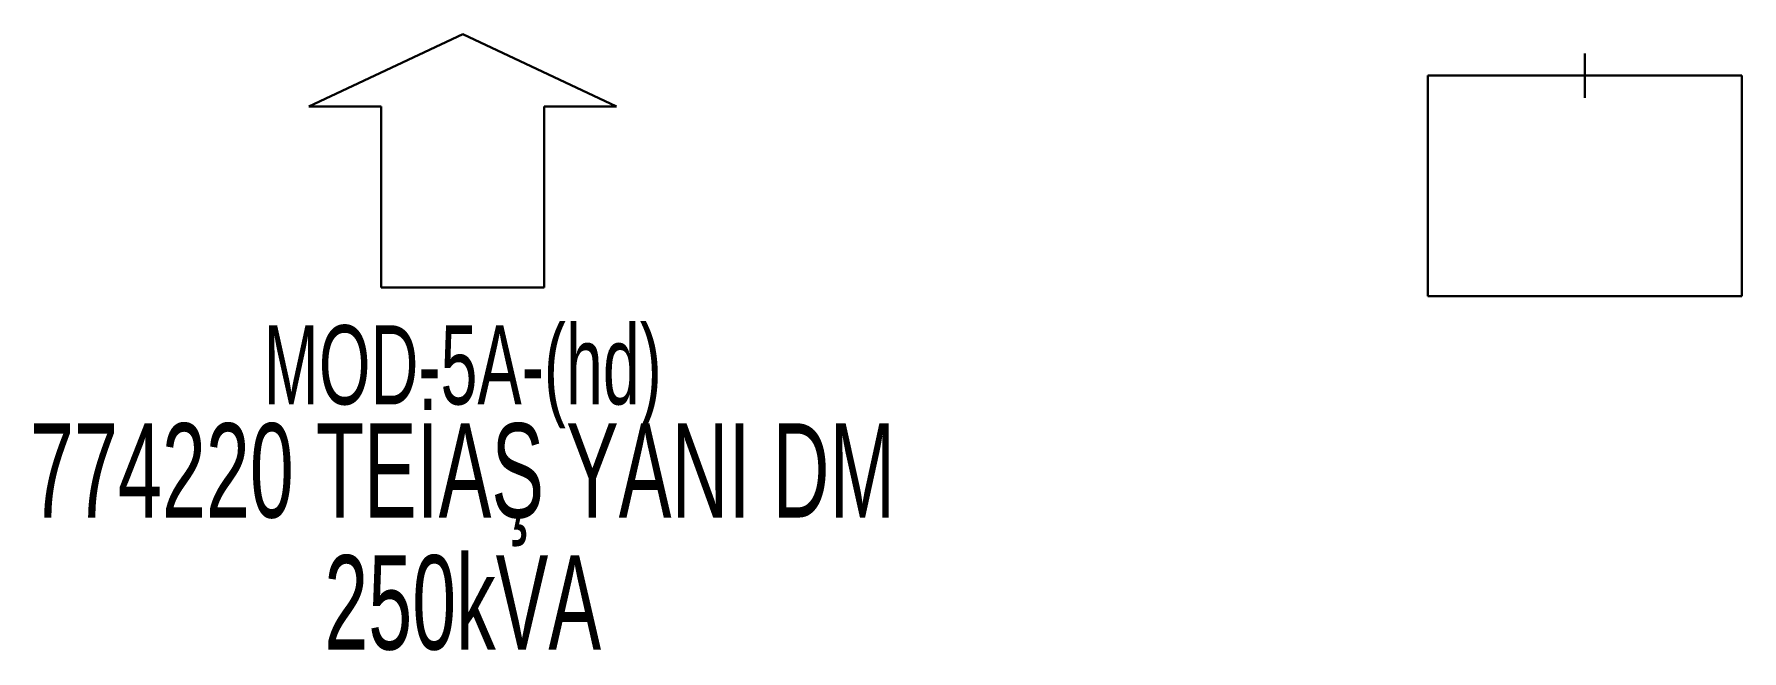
# Model space of a CAD drawing. Header units: millimetres. Extents: x 548145 to 551768, y 4050101 to 4056026.
# Drawn here: x 549266.9 to 549312.18, y 4050228.64 to 4050245 of the extents above; entities that cross this region are included whole.
import ezdxf
from ezdxf.enums import TextEntityAlignment as Align

# ---------------------------------------------------------------- set-up
doc = ezdxf.new("R2010")
doc.units = ezdxf.units.MM
doc.layers.add('TRAFO_MEVCUT', color=5, linetype='Continuous', lineweight=30)
doc.styles.get("Standard").update_dxf_attribs({"font": 'Arial'})

# ---------------------------------------------------------------- blocks, each defined once
blk = doc.blocks.new('MEV_BINA_KARE')
at = {"layer": 'TRAFO_MEVCUT', "linetype": 'Continuous'}
for p, q in [((0, 1.8), (0, 2.7)), ((-2.25, -2.25), (-2.25, 2.25)), ((-2.25, 2.25), (2.25, 2.25)), ((2.25, 2.25), (2.25, -2.25)), ((2.25, -2.25), (-2.25, -2.25))]:
    blk.add_line(p, q, dxfattribs=at)
blk = doc.blocks.new('MEV_MOD')
at = {"layer": 'TRAFO_MEVCUT', "linetype": 'Continuous'}
for p, q in [((-3.4, 2), (0, 3.6)), ((0, 3.6), (3.4, 2)), ((-1.8, 2), (-3.4, 2)), ((-1.8, -2), (-1.8, 2)), ((3.4, 2), (1.8, 2)), ((1.8, 2), (1.8, -2)), ((1.8, -2), (-1.8, -2))]:
    blk.add_line(p, q, dxfattribs=at)

msp = doc.modelspace()

# ---------------------------------------------------------------- block references
at = {"layer": 'TRAFO_MEVCUT'}
for name, p, xscale, yscale in [('MEV_MOD', (549278.264711, 4050240.679851), 1.199999999999999, 1.199999999999999), ('MEV_BINA_KARE', (549308.0187, 4050240.974273), 1.85, 1.3)]:
    msp.add_blockref(name, p, dxfattribs=dict(at, xscale=xscale, yscale=yscale))

# ---------------------------------------------------------------- texts
at = {"layer": 'TRAFO_MEVCUT', "width": 0.6}
for s, height, p in [('MOD-5A-(hd)', 2.1, (549278.264711, 4050235.179851)), ('774220 TEİAŞ YANI DM', 2.5, (549278.264711, 4050232.179851)), ('250kVA', 2.5, (549278.264711, 4050228.679851))]:
    msp.add_text(s, height=height, dxfattribs=at).set_placement(p, align=Align.CENTER)

doc.saveas('drawing.dxf')
